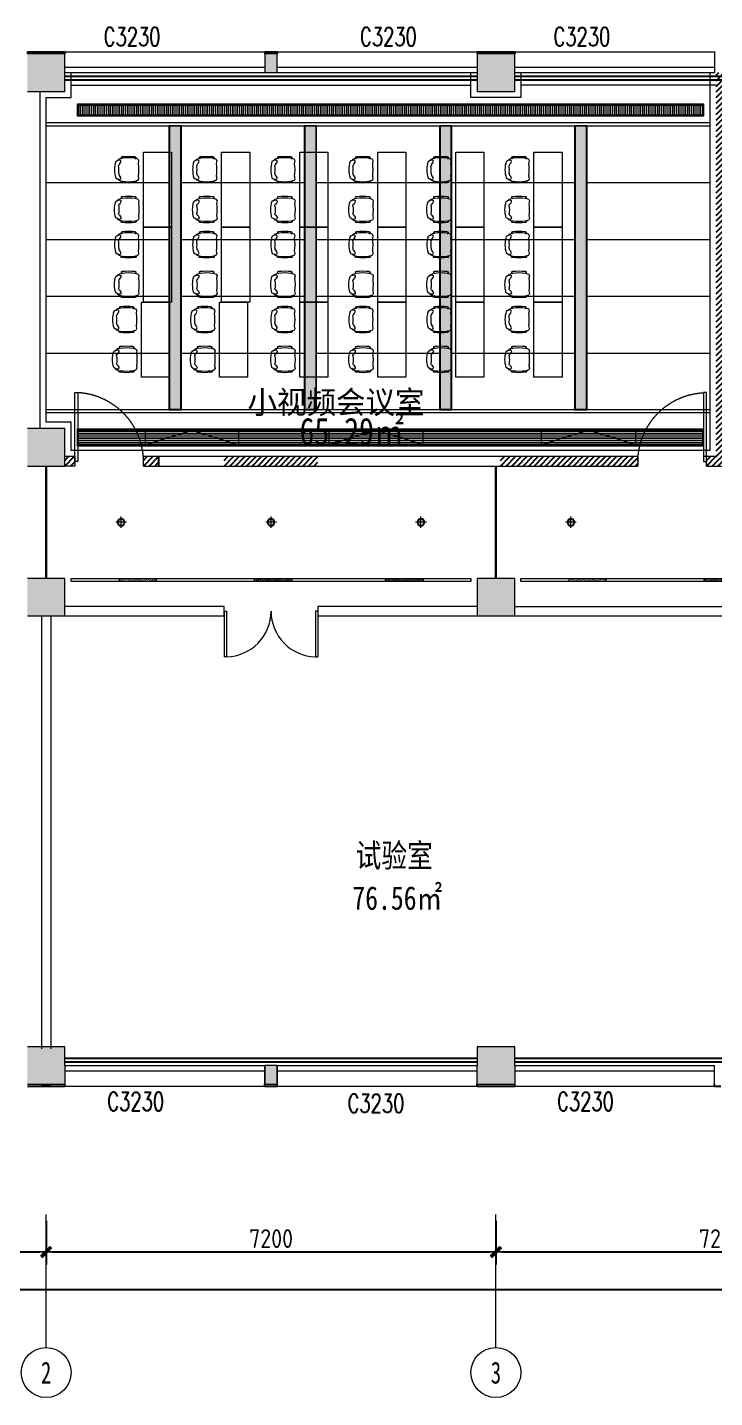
# Model space of a CAD drawing. Header units: millimetres. Extents: x 33621 to 401573, y -91663 to 133135.
# Drawn here: x 45597 to 56597, y -64228 to -42287 of the extents above; entities that cross this region are included whole.
import ezdxf
from ezdxf.enums import TextEntityAlignment as Align

# ---------------------------------------------------------------- set-up
doc = ezdxf.new("R2010")
doc.units = ezdxf.units.MM
doc.header["$LTSCALE"] = 10
for name, pattern in [('DASH', [0.35, 0.25, -0.1]), ('DOTE', [2.42, 2, -0.2, 0.02, -0.2]), ('HIDDEN', [0.375, 0.25, -0.125, 0, 0])]:
    doc.linetypes.add(name, pattern=pattern)
doc.layers.get('0').update_dxf_attribs({"color": 253})
doc.layers.get('Defpoints').update_dxf_attribs({"color": 250})
for name, color, linetype in [('3', 253, 'Continuous'), ('Dim【尺寸标注】', 253, 'Continuous'), ('FC-Text Annotation', 253, 'Continuous'), ('HATCH【填充】', 253, 'Continuous'), ('PUB_DIM', 253, 'Continuous'), ('PUB_TEXT', 253, 'Continuous'), ('SURFACE', 253, 'Continuous'), ('WINDOW_TEXT', 253, 'Continuous')]:
    doc.layers.add(name, color=color, linetype=linetype)
for name, color, linetype, lineweight in [('AXIS【轴号】', 253, 'Continuous', 0), ('COLUMN', 253, 'Continuous', 0), ('CONTOUR【轮廓线】', 253, 'Continuous', 0), ('DS-4BS-FINISH【墙完成线】', 253, 'Continuous', 0), ('FF-Door【门】', 253, 'Continuous', 0), ('FF-FURN【成品家私】', 253, 'Continuous', 0), ('FF-Text【平面文字】', 253, 'Continuous', 0), ('PUB_HATCH', 253, 'Continuous', 0), ('RC-FCU【空调设备】', 253, 'Continuous', 0), ('RC-LIGHT【天花灯具】', 253, 'Continuous', 0), ('RC-Modelling【天花造型】', 253, 'Continuous', 0), ('RC-STR【天花细线】', 253, 'Continuous', 0), ('WALL', 253, 'Continuous', 0), ('Wall【墙体】', 253, 'Continuous', 0), ('WINDOW', 253, 'Continuous', 0)]:
    doc.layers.add(name, color=color, linetype=linetype, lineweight=lineweight)
doc.layers.add('DEF【不打印】', color=253, linetype='Continuous', lineweight=0, plot=False)
doc.styles.add('_TCH_WINDOW', font='SIMPLEX', dxfattribs={"bigfont": 'GBCBIG'})
doc.styles.add('CCD_DIM', font='ARCHS.SHX')
doc.styles.add('宋体', font='', dxfattribs={"width": 0.7})
doc.styles.add('文字', font='')
doc.styles.get('宋体').set_extended_font_data('SimSun')
doc.styles.get('文字').set_extended_font_data('SimSun')
doc.dimstyles.new('ZL_1：100', dxfattribs={"dimtxt": 3, "dimasz": 1, "dimexe": 2, "dimexo": 2, "dimgap": 0.6, "dimtad": 1, "dimdec": 0, "dimrnd": 5, "dimdsep": 46, "dimtxsty": 'CCD_DIM', "dimblk": 'WS-cj', "dimblk1": 'WS-cj', "dimblk2": 'WS-cj', "dimcen": 1, "dimclrd": 44, "dimclre": 44, "dimclrt": 2, "dimadec": 0, "dimazin": 2, "dimtfac": 1, "dimtdec": 0, "dimtix": 1, "dimtmove": 2, "dimatfit": 3, "dimldrblk": 'hl_arrow2', "dimfxl": 5, "dimfxlon": 1, "dimarcsym": 0})

# ---------------------------------------------------------------- blocks, each defined once
blk = doc.blocks.new('$WINLIB2D$00000004')
for p, q in [((-0.5, 0.5), (0.5, 0.5)), ((-0.5, 0.5), (-0.5, -0.5)), ((0.5, -0.5), (0.5, 0.5)), ((-0.5, 0.2406), (0.5, 0.2406)), ((-0.5, -0.5), (0.5, -0.5))]:
    blk.add_line(p, q)
blk = doc.blocks.new('$DorLib2D$00000002')
for p, q in [((-0.5, 0), (-0.5, 0.4875)), ((-0.475, 0.4875), (-0.5, 0.4875)), ((-0.475, 0), (-0.475, 0.4875)), ((0.475, 0), (0.475, 0.4875)), ((0.475, 0.4875), (0.5, 0.4875)), ((0.5, 0), (0.5, 0.4875)), ((-0.5, 0), (-0.475, 0)), ((0.5, 0), (0.475, 0))]:
    blk.add_line(p, q)
at = {"lineweight": 13}
for centre, start, end in [((-0.4875, 0), 0, 88.53072), ((0.4875, 0), 91.46928, 180)]:
    blk.add_arc(centre, 0.4875, start, end, dxfattribs=at)
blk = doc.blocks.new('ZL_08233789')
blk.add_wipeout([(-142, 0), (-102, -9), (-1, -2), (100, -9), (140, 0), (164, -12), (180, -56), (192, -46), (202, -52), (212, -156), (208, -245), (202, -285), (195, -287), (185, -283), (182, -274), (173, -304), (162, -328), (150, -332), (129, -371), (61, -387), (-1, -391), (-48, -389), (-131, -371), (-150, -337), (-164, -328), (-175, -304), (-182, -277), (-195, -287), (-201, -289), (-211, -215), (-212, -150), (-209, -102), (-204, -58), (-202, -52), (-192, -46), (-183, -49), (-181, -53), (-175, -31), (-166, -12)]).dxf.layer = 'DEF【不打印】'
blk.add_lwpolyline([(147, -337), (162, -328), (173, -304), (183, -266), (188, -219), (190, -167), (188, -115), (183, -68), (173, -31), (166, -16), (164, -12), (140, 0), (100, -9), (53, -4), (-1, -2), (-55, -4), (-102, -9), (-142, 0), (-166, -12), (-168, -16), (-175, -31), (-185, -68), (-190, -115), (-192, -167), (-190, -219), (-185, -266), (-175, -304), (-164, -328), (-149, -337)])
for points in [[(-185, -68, 1.228126), (-202, -52), (-206, -65), (-210, -114), (-213, -167), (-210, -221), (-206, -270), (-202, -285, 0.843383), (-185, -266)], [(185, -68, -1.228126), (202, -52), (206, -65), (210, -114), (213, -167), (210, -221), (206, -270), (202, -285, -0.843383), (185, -266)], [(-87, -317), (-91, -311), (-107, -299), (-124, -290), (-135, -288), (-147, -292), (-154, -302), (-157, -316), (-152, -332), (-145, -351), (-131, -371, 0.158384), (129, -371), (143, -351), (150, -332), (155, -316), (152, -302), (145, -292), (133, -288), (122, -290), (105, -299), (89, -311)], [(57, -325, 0.075705), (-65, -326)], [(89, -311), (87, -313, 0.093605)]]:
    blk.add_lwpolyline(points, format="xyb")
for centre, start, end in [((-68, -303), 215.8884, 279.0505), ((66, -304), 246.446, 335.5645)]:
    blk.add_arc(centre, 22.6, start, end)
blk = doc.blocks.new('ZL_08231918')
at = {"layer": 'FF-FURN【成品家私】'}
blk.add_lwpolyline([(225, -1300), (-225, -1300), (-225, -100), (225, -100)], close=True, dxfattribs=at)
blk = doc.blocks.new('DOOR_D01')
at = {"layer": 'FF-Door【门】'}
blk.add_lwpolyline([(-0.456, 1), (-0.456, 0), (-0.5, 0), (-0.5, 1)], close=True, dxfattribs=at)
at = {"layer": 'FF-Door【门】', "color": 8, "linetype": 'HIDDEN', "ltscale": 15}
blk.add_arc((-0.511, -0.01), 1.011, 0.5915, 87.4664, dxfattribs=at)
blk = doc.blocks.new('圆形筒灯')
at = {"color": 251, "linetype": 'DOTE', "ltscale": 43.504693}
blk.add_line((0, 91), (0, -91), dxfattribs=at)
at = {"color": 251, "linetype": 'DOTE', "ltscale": 41.297046}
blk.add_line((86, 0), (-86, 0), dxfattribs=at)
blk.add_ellipse((0, 0), major_axis=(-42.4, 42.4), ratio=1, start_param=2.355868237233172, end_param=8.639053544412757)
at = {"color": 251}
blk.add_ellipse((0, 0), major_axis=(35.4, 35.4), ratio=1, start_param=5.49871431692557, end_param=11.78189962410516, dxfattribs=at)
blk = doc.blocks.new('ZL_0814093391')
at = {"layer": 'RC-LIGHT【天花灯具】'}
h = blk.add_hatch(dxfattribs=at)
h.set_pattern_fill('AR-SAND', color=251, scale=0.316764)
h.set_pattern_definition([(37.5, (-300, -35), (-0.50683, 15.50283), [0, -12.2296, 0, -13.67785, 0, -13.07441]), (7.5, (-300, -35), (14.23926, 22.7064), [0, -6.59755, 0, -11.02274, 0, -4.22404]), (327.5, (-309.896, -35), (25.05575, 0.04552), [0, -4.0229, 0, -14.48243, 0, -18.90761]), (317.5, (-309.896, -35), (24.1867, 7.0616), [0, -2.01145, 0, -9.49404, 0, -10.86182])])
h.paths.add_polyline_path([(300, 5), (-300, 5), (-300, -35), (300, -35)])
blk.add_lwpolyline([(-300, 5), (300, 5), (300, -35), (-300, -35)], close=True, dxfattribs=at)
blk = doc.blocks.new('ZL_0611000011')
at = {"layer": 'RC-LIGHT【天花灯具】'}
h = blk.add_hatch(dxfattribs=at)
h.set_pattern_fill('DOTS', color=8, scale=10)
h.set_pattern_definition([(0, (2430707.972, -1486106.821), (7.9375, 15.875), [0, -15.875])])
h.paths.add_polyline_path([(-90, -4540), (90, -4540), (90, -10), (-90, -10)])
blk.add_lwpolyline([(-100, -4550), (100, -4550), (100, 0), (-100, 0)], close=True, dxfattribs=at)
at = {"layer": 'RC-LIGHT【天花灯具】', "color": 8}
blk.add_lwpolyline([(-90, -4540), (90, -4540), (90, -10), (-90, -10)], close=True, dxfattribs=at)
blk = doc.blocks.new('hl_Axis-A1')
at = {"color": 150, "ltscale": 2}
blk.add_line((21.33, 0), (0, 0), dxfattribs=at)
at = {"color": 150}
blk.add_circle((25.33, 0), 4, dxfattribs=at)
at = {"color": 50, "style": '宋体', "width": 0.7}
blk.add_attdef('轴号', text='', height=3.5, dxfattribs=at).set_placement((25.33, 0), align=Align.MIDDLE_CENTER)
blk = doc.blocks.new('WS-cj')
blk.add_hatch(color=2).paths.add_polyline_path([(0.59, 0.82), (-0.82, -0.59), (-0.59, -0.82), (0.82, 0.59)])
at = {"color": 2, "linetype": 'ByBlock', "lineweight": 0}
for p, q in [((-1.1, 0), (0, 0)), ((0, 0), (1.1, 0))]:
    blk.add_line(p, q, dxfattribs=at)
at = {"color": 2}
blk.add_lwpolyline([(0.59, 0.82), (-0.82, -0.59), (-0.59, -0.82), (0.82, 0.59)], close=True, dxfattribs=at)
blk = doc.blocks.new('*D240')
at = {"layer": 'Defpoints', "color": 0, "transparency": 16777216}
for p in [(-44462, -18684), (-37262, -18684), (-37262, -19284)]:
    blk.add_point(p, dxfattribs=at)
at = {"layer": 'Dim【尺寸标注】', "color": 44, "lineweight": -2, "transparency": 16777216}
for p, q in [((-44462, -18784), (-44462, -19484)), ((-37262, -18784), (-37262, -19484)), ((-44362, -19284), (-37362, -19284))]:
    blk.add_line(p, q, dxfattribs=at)
at = {"layer": 'Dim【尺寸标注】', "color": 44, "lineweight": -2, "transparency": 16777216, "xscale": 100, "yscale": 100, "zscale": 100, "rotation": 180}
blk.add_blockref('WS-cj', (-44462, -19284), dxfattribs=at)
at = {"layer": 'Dim【尺寸标注】', "color": 44, "lineweight": -2, "transparency": 16777216, "xscale": 100, "yscale": 100, "zscale": 100}
blk.add_blockref('WS-cj', (-37262, -19284), dxfattribs=at)
at = {"layer": 'Dim【尺寸标注】', "color": 2, "transparency": 16777216, "insert": (-40862, -19071), "char_height": 300, "attachment_point": 5, "style": 'CCD_DIM'}
blk.add_mtext('7200', dxfattribs=at)
blk = doc.blocks.new('hl_arrow2')
at = {"color": 2}
blk.add_line((0, 0), (-1, 0), dxfattribs=at)
blk.add_lwpolyline([(0, 0), (-1, -1), (-1, -1), (0, 0), (-1, 1), (-1, 1)], close=True, dxfattribs=at)
blk = doc.blocks.new('*D241')
at = {"layer": 'Defpoints', "color": 0, "transparency": 16777216}
for p in [(-37262, -18684), (-30062, -18684), (-30062, -19284)]:
    blk.add_point(p, dxfattribs=at)
at = {"layer": 'Dim【尺寸标注】', "color": 44, "lineweight": -2, "transparency": 16777216}
for p, q in [((-37262, -18784), (-37262, -19484)), ((-30062, -18784), (-30062, -19484)), ((-37162, -19284), (-30162, -19284))]:
    blk.add_line(p, q, dxfattribs=at)
at = {"layer": 'Dim【尺寸标注】', "color": 44, "lineweight": -2, "transparency": 16777216, "xscale": 100, "yscale": 100, "zscale": 100, "rotation": 180}
blk.add_blockref('WS-cj', (-37262, -19284), dxfattribs=at)
at = {"layer": 'Dim【尺寸标注】', "color": 44, "lineweight": -2, "transparency": 16777216, "xscale": 100, "yscale": 100, "zscale": 100}
blk.add_blockref('WS-cj', (-30062, -19284), dxfattribs=at)
at = {"layer": 'Dim【尺寸标注】', "color": 2, "transparency": 16777216, "insert": (-33662, -19071), "char_height": 300, "attachment_point": 5, "style": 'CCD_DIM'}
blk.add_mtext('7200', dxfattribs=at)
blk = doc.blocks.new('*D242')
at = {"layer": 'Defpoints', "color": 0, "transparency": 16777216}
for p in [(-30062, -18684), (-22862, -18684), (-22862, -19284)]:
    blk.add_point(p, dxfattribs=at)
at = {"layer": 'Dim【尺寸标注】', "color": 44, "lineweight": -2, "transparency": 16777216}
for p, q in [((-30062, -18784), (-30062, -19484)), ((-22862, -18784), (-22862, -19484)), ((-29962, -19284), (-22962, -19284))]:
    blk.add_line(p, q, dxfattribs=at)
at = {"layer": 'Dim【尺寸标注】', "color": 44, "lineweight": -2, "transparency": 16777216, "xscale": 100, "yscale": 100, "zscale": 100, "rotation": 180}
blk.add_blockref('WS-cj', (-30062, -19284), dxfattribs=at)
at = {"layer": 'Dim【尺寸标注】', "color": 44, "lineweight": -2, "transparency": 16777216, "xscale": 100, "yscale": 100, "zscale": 100}
blk.add_blockref('WS-cj', (-22862, -19284), dxfattribs=at)
at = {"layer": 'Dim【尺寸标注】', "color": 2, "transparency": 16777216, "insert": (-26462, -19071), "char_height": 300, "attachment_point": 5, "style": 'CCD_DIM'}
blk.add_mtext('7200', dxfattribs=at)
blk = doc.blocks.new('*D255')
at = {"layer": 'Defpoints', "color": 0, "transparency": 16777216}
for p in [(-44462, -18684), (49138, -18684), (49138, -19884)]:
    blk.add_point(p, dxfattribs=at)
at = {"layer": 'Dim【尺寸标注】', "color": 44, "lineweight": -2, "transparency": 16777216}
for p, q in [((-44462, -19384), (-44462, -20084)), ((49138, -19384), (49138, -20084)), ((-44362, -19884), (49038, -19884))]:
    blk.add_line(p, q, dxfattribs=at)
at = {"layer": 'Dim【尺寸标注】', "color": 44, "lineweight": -2, "transparency": 16777216, "xscale": 100, "yscale": 100, "zscale": 100, "rotation": 180}
blk.add_blockref('WS-cj', (-44462, -19884), dxfattribs=at)
at = {"layer": 'Dim【尺寸标注】', "color": 44, "lineweight": -2, "transparency": 16777216, "xscale": 100, "yscale": 100, "zscale": 100}
blk.add_blockref('WS-cj', (49138, -19884), dxfattribs=at)
at = {"layer": 'Dim【尺寸标注】', "color": 2, "transparency": 16777216, "insert": (2338, -19678), "char_height": 300, "attachment_point": 5, "style": 'CCD_DIM'}
blk.add_mtext('93600', dxfattribs=at)
blk = doc.blocks.new('ZL_061117299')
at = {"layer": 'AXIS【轴号】'}
ref = blk.add_blockref('hl_Axis-A1', (-37262.3, -18683.9), dxfattribs=dict(at, xscale=100, yscale=100, zscale=100, rotation=270))
ref.add_attrib('轴号', '2', dxfattribs={"layer": '0', "color": 2, "height": 350, "style": '宋体', "width": 0.7}).set_placement((-37262.3, -21217.2), align=Align.MIDDLE_CENTER)
ref = blk.add_blockref('hl_Axis-A1', (-30062.3, -18683.9), dxfattribs=dict(at, xscale=100, yscale=100, zscale=100, rotation=270))
ref.add_attrib('轴号', '3', dxfattribs={"layer": '0', "color": 2, "height": 350, "style": '宋体', "width": 0.7}).set_placement((-30062.3, -21217.2), align=Align.MIDDLE_CENTER)
at = {"layer": 'Dim【尺寸标注】'}
for p1, p2, distance, picture, middle in [((-44462.3, -18683.9), (-37262.3, -18683.9), -600, '*D240', (-40862.3, -19071.4)), ((-44462.3, -18683.9), (49137.7, -18683.9), -1200, '*D255', (2337.7, -19677.6)), ((-37262.3, -18683.9), (-30062.3, -18683.9), -600, '*D241', (-33662.3, -19071.4)), ((-30062.3, -18683.9), (-22862.3, -18683.9), -600, '*D242', (-26462.3, -19071.4))]:
    dim = blk.add_aligned_dim(p1=p1, p2=p2, distance=distance, dimstyle='ZL_1：100', dxfattribs=at)
    dim.commit()
    dim.dimension.update_dxf_attribs({"geometry": picture, "text_midpoint": middle})

msp = doc.modelspace()

# ---------------------------------------------------------------- hatches: boundary and pattern name
at = {"layer": 'HATCH【填充】'}
h = msp.add_hatch(dxfattribs=at)
h.set_pattern_fill('ANSI31', color=3, scale=20)
h.set_pattern_definition([(45, (56468.71, -49310.557), (-44.9013, 44.9013), [])])
h.paths.add_polyline_path([(56771.5, -43010.6), (56621.5, -43010.6), (56621, -49160.6), (56468.7, -49160.6), (56468.7, -49235.6), (56468.7, -49310.6), (56771, -49310.6)])
h = msp.add_hatch(dxfattribs=at)
h.set_pattern_fill('ANSI31', color=3, scale=20)
h.set_pattern_definition([(45, (46196.51, -49310.557), (-44.901, 44.901), [])])
h.paths.add_polyline_path([(46355.1, -49160.6), (46196.5, -49160.6), (46196.5, -49310.6), (46355.1, -49310.6)])
h = msp.add_hatch(dxfattribs=at)
h.set_pattern_fill('ANSI31', color=3, scale=20)
h.set_pattern_definition([(45, (47455.11, -49310.557), (-44.901, 44.901), [])])
h.paths.add_polyline_path([(47696.5, -49160.6), (47455.1, -49160.6), (47455.1, -49310.6), (47696.5, -49310.6)])
h = msp.add_hatch(dxfattribs=at)
h.set_pattern_fill('ANSI31', color=3, scale=20)
h.set_pattern_definition([(45, (48746.51, -49310.557), (-44.9013, 44.9013), [])])
h.paths.add_polyline_path([(48746.5, -49160.6), (50246.5, -49160.6), (50246.5, -49310.6), (48746.5, -49310.6)])
h = msp.add_hatch(dxfattribs=at)
h.set_pattern_fill('ANSI31', color=3, scale=20)
h.set_pattern_definition([(45, (53171.51, -49310.557), (-44.9013, 44.9013), [])])
h.paths.add_polyline_path([(53171.5, -49310.6), (55368.7, -49310.6), (55368.7, -49160.6), (53171.5, -49160.6)])
at = {"layer": 'PUB_HATCH'}
for points in [[(45596.5, -43310.6), (46196.5, -43310.6), (46196.5, -42710.6), (45596.5, -42710.6)], [(49396.5, -43010.6), (49596.5, -43010.6), (49596.5, -42710.6), (49396.5, -42710.6)], [(52796.5, -43310.6), (53396.5, -43310.6), (53396.5, -42710.6), (52796.5, -42710.6)], [(45596.5, -49310.6), (46196.5, -49310.6), (46196.5, -48710.6), (45596.5, -48710.6)], [(45596.5, -51710.6), (46196.5, -51710.6), (46196.5, -51110.6), (45596.5, -51110.6)], [(52796.5, -51710.6), (53396.5, -51710.6), (53396.5, -51110.6), (52796.5, -51110.6)], [(45596.5, -59210.6), (46196.5, -59210.6), (46196.5, -58610.6), (45596.5, -58610.6)], [(52796.5, -59210.6), (53396.5, -59210.6), (53396.5, -58610.6), (52796.5, -58610.6)], [(49396.5, -59210.6), (49596.5, -59210.6), (49596.5, -58910.6), (49396.5, -58910.6)]]:
    msp.add_hatch(color=256, dxfattribs=at).paths.add_polyline_path(points)
at = {"layer": 'RC-FCU【空调设备】'}
h = msp.add_hatch(dxfattribs=at)
h.set_pattern_fill('_USER', color=8, scale=30, angle=90, pattern_type=0)
h.set_pattern_definition([(90, (-2334322.806, 1500525.306), (-30, 2e-15), [])])
h.paths.add_polyline_path([(46416.5, -43530.6), (46416.5, -43690.6), (56401.5, -43690.6), (56401.5, -43530.6)])
h = msp.add_hatch(dxfattribs=at)
h.set_pattern_fill('_USER', color=8, scale=30, angle=180, pattern_type=0)
h.set_pattern_definition([(180, (5978339.228, 1148967.944), (-4e-15, -30), [])])
h.paths.add_polyline_path([(46416.5, -48734.4), (46416.5, -48974.4), (56401.5, -48974.4), (56401.5, -48734.4)])

# ---------------------------------------------------------------- linework, layer by layer
at = {"layer": '3'}
for p, q in [((52796.5, -43070.6), (46196.5, -43070.6)), ((52796.5, -43130.6), (46196.5, -43130.6)), ((59996.5, -43070.6), (53396.5, -43070.6)), ((59996.5, -43130.6), (53396.5, -43130.6))]:
    msp.add_line(p, q, dxfattribs=at)
for points in [[(46196.5, -58790.6), (52796.5, -58790.6)], [(53396.5, -58790.6), (59996.5, -58790.6)], [(46196.5, -58850.6), (52796.5, -58850.6)], [(53396.5, -58850.6), (59996.5, -58850.6)]]:
    msp.add_lwpolyline(points, dxfattribs=at)
at = {"layer": 'COLUMN'}
for p, q in [((46196.5, -42710.6), (45596.5, -42710.6)), ((53396.5, -42710.6), (52796.5, -42710.6)), ((46196.5, -43310.6), (46196.5, -43010.6)), ((52796.5, -43010.6), (52796.5, -43310.6)), ((53396.5, -43310.6), (53396.5, -43010.6)), ((45596.5, -43310.6), (46196.5, -43310.6)), ((52796.5, -43310.6), (53396.5, -43310.6)), ((46196.5, -48710.6), (45596.5, -48710.6)), ((46196.5, -49310.6), (46196.5, -48710.6)), ((45596.5, -49310.6), (46196.5, -49310.6)), ((46196.5, -51110.6), (45596.5, -51110.6)), ((46196.5, -51710.6), (46196.5, -51110.6)), ((53396.5, -51110.6), (52796.5, -51110.6)), ((52796.5, -51110.6), (52796.5, -51710.6)), ((53396.5, -51710.6), (53396.5, -51110.6)), ((45596.5, -51710.6), (46196.5, -51710.6)), ((52796.5, -51710.6), (53396.5, -51710.6)), ((46196.5, -58610.6), (45596.5, -58610.6)), ((46196.5, -58910.6), (46196.5, -58610.6)), ((53396.5, -58610.6), (52796.5, -58610.6)), ((52796.5, -58610.6), (52796.5, -58910.6)), ((53396.5, -58910.6), (53396.5, -58610.6)), ((45596.5, -59210.6), (46196.5, -59210.6)), ((52796.5, -59210.6), (53396.5, -59210.6))]:
    msp.add_line(p, q, dxfattribs=at)
at = {"layer": 'CONTOUR【轮廓线】'}
for points in [[(47861.5, -48410.6), (48061.5, -48410.6), (48061.5, -43860.6), (47861.5, -43860.6)], [(50026.5, -48410.6), (50226.5, -48410.6), (50226.5, -43860.6), (50026.5, -43860.6)], [(54356.5, -48410.6), (54556.5, -48410.6), (54556.5, -43860.6), (54356.5, -43860.6)]]:
    msp.add_lwpolyline(points, close=True, dxfattribs=at)
at = {"layer": 'DS-4BS-FINISH【墙完成线】'}
msp.add_lwpolyline([(53496.5, -43010.6), (53496.5, -43410.6), (52696.5, -43410.6), (52696.5, -43010.6)], dxfattribs=at)
at = {"layer": 'HATCH【填充】', "color": 3}
msp.add_line((47696.5, -49160.6), (47696.5, -49310.6), dxfattribs=at)
at = {"layer": 'RC-FCU【空调设备】'}
for points in [[(56421.5, -43510.6), (56421.5, -43710.6), (46396.5, -43710.6), (46396.5, -43510.6)], [(56421.5, -48714.4), (56421.5, -48994.4), (46396.5, -48994.4), (46396.5, -48714.4)]]:
    msp.add_lwpolyline(points, close=True, dxfattribs=at)
at = {"layer": 'RC-FCU【空调设备】', "color": 8}
for points in [[(56401.5, -43530.6), (56401.5, -43690.6), (46416.5, -43690.6), (46416.5, -43530.6)], [(56401.5, -48734.4), (56401.5, -48974.4), (46416.5, -48974.4), (46416.5, -48734.4)]]:
    msp.add_lwpolyline(points, close=True, dxfattribs=at)
at = {"layer": 'RC-FCU【空调设备】', "color": 8, "linetype": 'DASH'}
for points in [[(47478.8, -48734.4), (47478.8, -48974.4), (48978.8, -48974.4), (48978.8, -48734.4)], [(51927.1, -48734.4), (51927.1, -48974.4), (50427.1, -48974.4), (50427.1, -48734.4)], [(55327.9, -48734.4), (55327.9, -48974.4), (53827.9, -48974.4), (53827.9, -48734.4)]]:
    msp.add_lwpolyline(points, close=True, dxfattribs=at)
for points in [[(47478.8, -48974.4), (48228.8, -48734.4), (48978.8, -48974.4)], [(51927.1, -48974.4), (51177.1, -48734.4), (50427.1, -48974.4)], [(55327.9, -48974.4), (54577.9, -48734.4), (53827.9, -48974.4)]]:
    msp.add_lwpolyline(points, dxfattribs=at)
at = {"layer": 'RC-Modelling【天花造型】'}
for p, q in [((46296.5, -43210.6), (52696.5, -43210.6)), ((56621.5, -43210.6), (53496.5, -43210.6)), ((45896.5, -43810.6), (56521.5, -43810.6)), ((45896.5, -43860.6), (56521.5, -43860.6)), ((56521.5, -48410.6), (45896.5, -48410.6)), ((56521.5, -48460.6), (45896.5, -48460.6))]:
    msp.add_line(p, q, dxfattribs=at)
at = {"layer": 'RC-STR【天花细线】'}
for p, q in [((54556.5, -44770.6), (56521.5, -44770.6)), ((54556.5, -45680.6), (56521.5, -45680.6)), ((54556.5, -46590.6), (56521.5, -46590.6)), ((54556.5, -47500.6), (56521.5, -47500.6))]:
    msp.add_line(p, q, dxfattribs=at)
for points in [[(45891.5, -49310.6), (45901.5, -49310.6), (45901.5, -51110.6), (45891.5, -51110.6)], [(53091.5, -49310.6), (53101.5, -49310.6), (53101.5, -51110.6), (53091.5, -51110.6)], [(46296.5, -51160.6), (46296.5, -51110.6), (52696.5, -51110.6), (52696.5, -51160.6)], [(53496.5, -51160.6), (53496.5, -51110.6), (59896.5, -51110.6), (59896.5, -51160.6)]]:
    msp.add_lwpolyline(points, close=True, dxfattribs=at)
at = {"layer": 'SURFACE'}
for p, q in [((45596.5, -42680.6), (45596.5, -42710.6)), ((45596.5, -42680.6), (45896.5, -42680.6)), ((45896.5, -42680.6), (46196.5, -42680.6)), ((46196.5, -42680.6), (46196.5, -42710.6)), ((49396.5, -42680.6), (49396.5, -42710.6)), ((49396.5, -42680.6), (49596.5, -42680.6)), ((49596.5, -42680.6), (49596.5, -42710.6)), ((52796.5, -42680.6), (52796.5, -42710.6)), ((52796.5, -42680.6), (53096.5, -42680.6)), ((53096.5, -42680.6), (53396.5, -42680.6)), ((53396.5, -42680.6), (53396.5, -42710.6)), ((45596.5, -59240.6), (45896.5, -59240.6)), ((45896.5, -59240.6), (46196.5, -59240.6)), ((46196.5, -59240.6), (46196.5, -59210.6)), ((49396.5, -59240.6), (49396.5, -59210.6)), ((49396.5, -59240.6), (49596.5, -59240.6)), ((49596.5, -59240.6), (49596.5, -59210.6)), ((52796.5, -59240.6), (52796.5, -59210.6)), ((52796.5, -59240.6), (53096.5, -59240.6)), ((53096.5, -59240.6), (53396.5, -59240.6)), ((53396.5, -59240.6), (53396.5, -59210.6)), ((56596.5, -59240.6), (56596.5, -59210.6)), ((56596.5, -59240.6), (56696.5, -59240.6))]:
    msp.add_line(p, q, dxfattribs=at)
at = {"layer": 'WALL'}
for p, q in [((49596.5, -42710.6), (49396.5, -42710.6)), ((49396.5, -42710.6), (49396.5, -43010.6)), ((49596.5, -43010.6), (49596.5, -42710.6)), ((49396.5, -43010.6), (49596.5, -43010.6)), ((45796.5, -43310.6), (45796.5, -48710.6)), ((49596.5, -58910.6), (49396.5, -58910.6)), ((49396.5, -58910.6), (49396.5, -59210.6)), ((49596.5, -59210.6), (49596.5, -58910.6)), ((49396.5, -59210.6), (49596.5, -59210.6))]:
    msp.add_line(p, q, dxfattribs=at)
at = {"layer": 'Wall【墙体】', "color": 6}
for p, q in [((46355.1, -49160.6), (46196.5, -49160.6)), ((46355.1, -49310.6), (46196.5, -49310.6)), ((46355.1, -49160.6), (46355.1, -49310.6)), ((55372, -49160.6), (47455.1, -49160.6)), ((47455.1, -49310.6), (47455.1, -49160.6)), ((47455.1, -49310.6), (55370.5, -49310.6)), ((55368.7, -49160.6), (55368.7, -49310.6)), ((56621, -49160.6), (56419.8, -49160.6)), ((56468.7, -49310.6), (56468.7, -49160.6)), ((56468.7, -49310.6), (56771, -49310.6)), ((48746.5, -51560.6), (46196.5, -51560.6)), ((48746.5, -51710.6), (48746.5, -51560.6)), ((52796.5, -51560.6), (50246.5, -51560.6)), ((50246.5, -51560.6), (50246.5, -51710.6)), ((53396.5, -51560.6), (59996.5, -51560.6)), ((45821.5, -51710.6), (45821.5, -58644.4)), ((45971.5, -51710.6), (45971.5, -58644.4)), ((46196.5, -51710.6), (48746.5, -51710.6)), ((50246.5, -51710.6), (52796.5, -51710.6)), ((53396.5, -51710.6), (59996.5, -51710.6)), ((45821.5, -59210.6), (45821.5, -59221.6)), ((45971.5, -59221.6), (45821.5, -59221.6)), ((45971.5, -59210.6), (45971.5, -59221.6))]:
    msp.add_line(p, q, dxfattribs=at)

# ---------------------------------------------------------------- block references
at = {"yscale": 1100, "zscale": 1100}
for p, xscale in [((46905.1, -49235.6), 1100), ((55918.7, -49235.6), -1100)]:
    msp.add_blockref('DOOR_D01', p, dxfattribs=dict(at, xscale=xscale))
at = {"layer": 'DS-4BS-FINISH【墙完成线】'}
for p in [(47961.5, -43860.6), (50126.5, -43860.6), (54456.5, -43860.6)]:
    msp.add_blockref('ZL_0611000011', p, dxfattribs=at)
at = {"layer": 'FF-FURN【成品家私】', "rotation": 270}
for p in [(47382.4, -44567.1), (48632.4, -44567.1), (49882.4, -44567.1), (51132.4, -44567.1), (52382.4, -44567.1), (53632.4, -44567.1)]:
    msp.add_blockref('ZL_08233789', p, dxfattribs=at)
at = {"layer": 'FF-FURN【成品家私】', "xscale": -1, "rotation": 270}
for p in [(47382.4, -45204.1), (48632.4, -45204.1), (49882.4, -45204.1), (51132.4, -45204.1), (52382.4, -45204.1), (53632.4, -45204.1), (47382.4, -46404.1), (48632.4, -46404.1), (49882.4, -46404.1), (51132.4, -46404.1), (52382.4, -46404.1), (53632.4, -46404.1), (47349.6, -47604.1), (48599.6, -47604.1), (49882.4, -47604.1), (51132.4, -47604.1), (52382.4, -47604.1), (53632.4, -47604.1)]:
    msp.add_blockref('ZL_08233789', p, dxfattribs=at)
at = {"layer": 'RC-LIGHT【天花灯具】', "xscale": -1, "rotation": 180}
for name, p in [('圆形筒灯', (47096.5, -50210.6)), ('圆形筒灯', (49496.5, -50210.6)), ('圆形筒灯', (51896.5, -50210.6)), ('圆形筒灯', (54296.5, -50210.6)), ('ZL_0814093391', (47364, -51150.6)), ('ZL_0814093391', (54564, -51150.6))]:
    msp.add_blockref(name, p, dxfattribs=at)
at = {"layer": 'RC-LIGHT【天花灯具】', "rotation": 179.9999999999999}
for p in [(49529.1, -51150.6), (51629.1, -51150.6), (56729.1, -51150.6)]:
    msp.add_blockref('ZL_0814093391', p, dxfattribs=at)
at = {"layer": 'WINDOW'}
ref = msp.add_blockref('$WINLIB2D$00000004', (47796.5, -42845.6), dxfattribs=dict(at, xscale=3200, yscale=-330, zscale=3200))
ref.add_attrib('A', 'C3230', (46818.1, -42584.3), dxfattribs={"layer": 'WINDOW_TEXT', "height": 297.5, "style": '_TCH_WINDOW', "width": 0.705882})
ref = msp.add_blockref('$WINLIB2D$00000004', (51196.5, -42845.6), dxfattribs=dict(at, xscale=3200, yscale=-330, zscale=3200))
ref.add_attrib('A', 'C3230', (50921.3, -42584.3), dxfattribs={"layer": 'WINDOW_TEXT', "height": 297.5, "style": '_TCH_WINDOW', "width": 0.705882})
ref = msp.add_blockref('$WINLIB2D$00000004', (54996.5, -42845.6), dxfattribs=dict(at, xscale=3200, yscale=-330, zscale=3200))
ref.add_attrib('A', 'C3230', (54018.1, -42584.3), dxfattribs={"layer": 'WINDOW_TEXT', "height": 297.5, "style": '_TCH_WINDOW', "width": 0.705882})
at = {"layer": 'WINDOW', "xscale": -1500, "yscale": -1500, "zscale": -1500}
msp.add_blockref('$DorLib2D$00000002', (49496.5, -51635.6), dxfattribs=at)
at = {"layer": 'WINDOW'}
ref = msp.add_blockref('$WINLIB2D$00000004', (47796.5, -59075.6), dxfattribs=dict(at, xscale=3200, yscale=330, zscale=3200))
ref.add_attrib('A', 'C3230', (46875.3, -59634.3), dxfattribs={"layer": 'WINDOW_TEXT', "height": 297.5, "style": '_TCH_WINDOW', "width": 0.705882})
ref = msp.add_blockref('$WINLIB2D$00000004', (51196.5, -59075.6), dxfattribs=dict(at, xscale=3200, yscale=330, zscale=3200))
ref.add_attrib('A', 'C3230', (50721.5, -59664.3), dxfattribs={"layer": 'WINDOW_TEXT', "height": 297.5, "style": '_TCH_WINDOW', "width": 0.705882})
ref = msp.add_blockref('$WINLIB2D$00000004', (54996.5, -59075.6), dxfattribs=dict(at, xscale=3200, yscale=330, zscale=3200))
ref.add_attrib('A', 'C3230', (54075.3, -59634.3), dxfattribs={"layer": 'WINDOW_TEXT', "height": 297.5, "style": '_TCH_WINDOW', "width": 0.705882})

# ---------------------------------------------------------------- texts
at = {"layer": 'FC-Text Annotation', "style": '文字', "width": 0.8}
msp.add_text('65.29㎡', height=438.58, dxfattribs=at).set_placement((49951.6, -48975.1))
at = {"layer": 'FF-Text【平面文字】', "style": '文字', "width": 0.95}
msp.add_text('小视频会议室', height=364.55, dxfattribs=at).set_placement((49118.8, -48470.6))
at = {"layer": 'PUB_TEXT', "style": '宋体', "width": 0.8}
for s, p in [('试验室', (50850.4, -55736.2)), ('76.56㎡', (50798.3, -56416.7))]:
    msp.add_text(s, height=377.64, dxfattribs=at).set_placement(p)

# ---------------------------------------------------------------- next in the draw order: linework, layer by layer
at = {"layer": 'RC-STR【天花细线】'}
for p, q in [((45896.5, -44770.6), (47861.5, -44770.6)), ((48061.5, -44770.6), (50026.5, -44770.6)), ((50226.5, -44770.6), (52191.5, -44770.6)), ((52391.5, -44770.6), (54356.5, -44770.6)), ((45896.5, -46590.6), (47861.5, -46590.6)), ((48061.5, -46590.6), (50026.5, -46590.6)), ((50226.5, -46590.6), (52191.5, -46590.6)), ((52391.5, -46590.6), (54356.5, -46590.6)), ((45896.5, -47500.6), (47861.5, -47500.6)), ((48061.5, -47500.6), (50026.5, -47500.6)), ((50226.5, -47500.6), (52191.5, -47500.6)), ((52391.5, -47500.6), (54356.5, -47500.6))]:
    msp.add_line(p, q, dxfattribs=at)

# ---------------------------------------------------------------- next in the draw order: block references
at = {"layer": 'FF-FURN【成品家私】', "ltscale": 1000, "rotation": 180}
for p in [(47679.9, -45585.6), (48929.9, -45585.6), (50179.9, -45585.6), (51429.9, -45585.6), (52679.9, -45585.6), (53929.9, -45585.6)]:
    msp.add_blockref('ZL_08231918', p, dxfattribs=at)

# ---------------------------------------------------------------- next in the draw order: block references
at = {"layer": 'FF-FURN【成品家私】', "rotation": 270}
for p in [(47382.4, -45767.1), (48632.4, -45767.1), (49882.4, -45767.1), (51132.4, -45767.1), (52382.4, -45767.1), (53632.4, -45767.1)]:
    msp.add_blockref('ZL_08233789', p, dxfattribs=at)

# ---------------------------------------------------------------- next in the draw order: linework, layer by layer
at = {"layer": 'RC-STR【天花细线】'}
for p, q in [((45896.5, -45680.6), (47861.5, -45680.6)), ((48061.5, -45680.6), (50026.5, -45680.6)), ((50226.5, -45680.6), (52191.5, -45680.6)), ((52391.5, -45680.6), (54356.5, -45680.6))]:
    msp.add_line(p, q, dxfattribs=at)

# ---------------------------------------------------------------- next in the draw order: block references
at = {"layer": 'FF-FURN【成品家私】', "ltscale": 1000, "rotation": 180}
for p in [(47679.9, -46785.6), (48929.9, -46785.6), (50179.9, -46785.6), (51429.9, -46785.6), (52679.9, -46785.6), (53929.9, -46785.6)]:
    msp.add_blockref('ZL_08231918', p, dxfattribs=at)

# ---------------------------------------------------------------- next in the draw order: block references
at = {"layer": 'FF-FURN【成品家私】', "rotation": 270}
for p in [(47349.6, -46967.1), (48599.6, -46967.1), (49882.4, -46967.1), (51132.4, -46967.1), (52382.4, -46967.1), (53632.4, -46967.1)]:
    msp.add_blockref('ZL_08233789', p, dxfattribs=at)

# ---------------------------------------------------------------- next in the draw order: linework, layer by layer
at = {"layer": 'CONTOUR【轮廓线】'}
msp.add_lwpolyline([(52191.5, -48410.6), (52391.5, -48410.6), (52391.5, -43860.6), (52191.5, -43860.6)], close=True, dxfattribs=at)
at = {"layer": 'DS-4BS-FINISH【墙完成线】'}
msp.add_lwpolyline([(56521.5, -43010.6), (56521.5, -49060.6), (46296.5, -49060.6), (46296.5, -48610.6), (45896.5, -48610.6), (45896.5, -43410.6), (46296.5, -43410.6), (46296.5, -43010.6)], dxfattribs=at)

# ---------------------------------------------------------------- next in the draw order: block references
msp.add_blockref('ZL_0611000011', (52291.5, -43860.6), dxfattribs=at)
at = {"layer": 'FF-FURN【成品家私】', "ltscale": 1000, "rotation": 180}
for p in [(47647.1, -47985.6), (48897.1, -47985.6), (50179.9, -47985.6), (51429.9, -47985.6), (52679.9, -47985.6), (53929.9, -47985.6)]:
    msp.add_blockref('ZL_08231918', p, dxfattribs=at)
at = {"layer": 'PUB_DIM'}
msp.add_blockref('ZL_061117299', (83158.8, -42610.6), dxfattribs=at)

doc.saveas('drawing.dxf')
